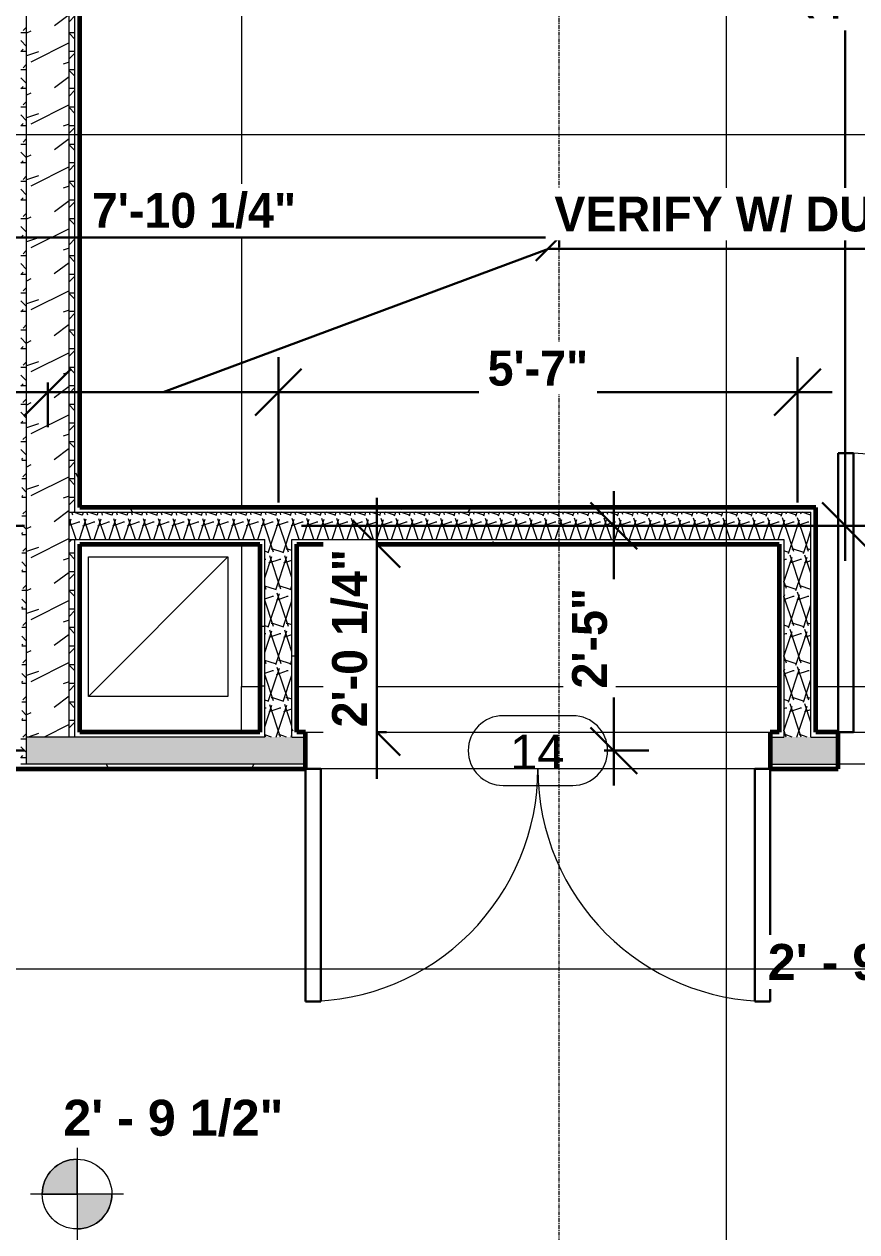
# Model space of a CAD drawing. Header units: inches. Extents: x -3276 to -1807, y 8217 to 9015.
# Drawn here: x -2502.4 to -2394.9, y 8632.2 to 8788.1 of the extents above; entities that cross this region are included whole.
import ezdxf

# ---------------------------------------------------------------- set-up
doc = ezdxf.new("R2010")
doc.units = ezdxf.units.IN
doc.header["$MEASUREMENT"] = 0
doc.linetypes.add('Grid Line 1_2_', pattern=[0.8749999999999999, 0.4999999999999999, -0.125, 0.125, -0.125])
for name, color, linetype, lineweight in [('A-ANNO-DIMS-1', 211, 'Continuous', 30), ('A-DOOR', 31, 'Continuous', 18), ('A-DOOR-1', 31, 'Continuous', 30), ('A-DOOR-2', 31, 'Continuous', 9), ('A-DOOR-IDEN', 31, 'Continuous', 9), ('A-FLOR', 192, 'Continuous', 18), ('A-WALL', 113, 'Continuous', 18), ('A-WALL-PATT-1', 111, 'Continuous', 9), ('G-ANNO-DIMS', 111, 'Continuous', 9), ('G-ANNO-SYMB-1', 111, 'Continuous', 9), ('I-WALL', 2, 'Continuous', 18), ('I-WALL-1', 2, 'Continuous', 60), ('M-HVAC-DUCT-ANNO', 70, 'Continuous', 9), ('S-FNDN', 32, 'Continuous', 18), ('S-GRID-1', 1, 'Grid Line 1_2_', 9), ('S-STRS-IDEN', 31, 'Continuous', 9)]:
    doc.layers.add(name, color=color, linetype=linetype, lineweight=lineweight)
doc.styles.add('Arial_2', font='arial.ttf', dxfattribs={"height": 4.499999999999996})
doc.styles.add('Arial_B', font='arialbd.ttf', dxfattribs={"height": 4.642857142857141})
doc.styles.add('Century Gothic', font='ufonts.com_century-gothic.ttf', dxfattribs={"height": 8.999999999999998})
doc.styles.add('Century Gothic_B', font='GOTHICB.TTF', dxfattribs={"height": 4.499999999999996})
doc.dimstyles.new('OD__1_16__Tol__', dxfattribs={"dimscale": 12, "dimtxt": 4.698757213728865, "dimasz": 0.5, "dimexe": 0.375, "dimexo": 0.2500000000000001, "dimgap": 0.06250000000000001, "dimtad": 1, "dimdec": 4, "dimrnd": 0.0625, "dimzin": 3, "dimdsep": 46, "dimlunit": 4, "dimtxsty": 'Century Gothic_B', "dimblk1": 'OBLIQUE', "dimblk2": 'OBLIQUE', "dimsah": 1, "dimcen": 0.09, "dimdle": 0.375, "dimazin": 0, "dimtfac": 1, "dimtdec": 4, "dimtix": 1, "dimtmove": 0, "dimatfit": 3, "dimfxl": 1, "dimtvp": 1, "dimtfill": 1, "dimfrac": 2, "dimtolj": 1, "dimtzin": 0, "dimlwd": 30, "dimlwe": 30, "dimarcsym": 2})
doc.dimstyles.new('OD__1_16__Tol___1', dxfattribs={"dimscale": 12, "dimtxt": 4.698757213728865, "dimasz": 0.5, "dimexe": 0.375, "dimexo": 0.2500000000000001, "dimgap": 0.06250000000000001, "dimtad": 1, "dimdec": 4, "dimrnd": 0.0625, "dimzin": 3, "dimdsep": 46, "dimlunit": 4, "dimtxsty": 'Century Gothic_B', "dimblk1": 'OBLIQUE', "dimblk2": 'OBLIQUE', "dimsah": 1, "dimcen": 0.09, "dimdle": 0.375, "dimazin": 0, "dimtfac": 1, "dimtdec": 4, "dimtix": 1, "dimtmove": 1, "dimatfit": 3, "dimfxl": 1, "dimtvp": 1, "dimtfill": 1, "dimfrac": 2, "dimtolj": 1, "dimtzin": 0, "dimlwd": 30, "dimlwe": 30, "dimarcsym": 2})
doc.dimstyles.new('OD__1_8__Tol__', dxfattribs={"dimscale": 12, "dimtxt": 4.698757213728865, "dimasz": 0.5, "dimexe": 0.375, "dimexo": 0.2500000000000001, "dimgap": 0.06250000000000001, "dimtad": 1, "dimdec": 3, "dimrnd": 0.125, "dimzin": 3, "dimdsep": 46, "dimlunit": 4, "dimtxsty": 'Century Gothic_B', "dimblk1": 'OBLIQUE', "dimblk2": 'OBLIQUE', "dimsah": 1, "dimcen": 0.09, "dimdle": 0.375, "dimazin": 0, "dimtfac": 1, "dimtdec": 4, "dimtix": 1, "dimtmove": 0, "dimatfit": 3, "dimfxl": 1, "dimtvp": 1, "dimtfill": 1, "dimfrac": 2, "dimtolj": 1, "dimtzin": 0, "dimlwd": 30, "dimlwe": 30, "dimarcsym": 2})
doc.dimstyles.new('OD__1__Tol__', dxfattribs={"dimscale": 12, "dimtxt": 4.698757213728865, "dimasz": 0.5, "dimexe": 0.375, "dimexo": 0.2500000000000001, "dimgap": 0.06250000000000001, "dimtad": 1, "dimdec": 0, "dimzin": 3, "dimdsep": 46, "dimlunit": 4, "dimtxsty": 'Century Gothic_B', "dimblk1": 'OBLIQUE', "dimblk2": 'OBLIQUE', "dimsah": 1, "dimcen": 0.09, "dimdle": 0.375, "dimazin": 0, "dimtfac": 1, "dimtdec": 4, "dimtix": 1, "dimtmove": 0, "dimatfit": 3, "dimfxl": 1, "dimtvp": 1, "dimtfill": 1, "dimfrac": 2, "dimtolj": 1, "dimtzin": 0, "dimlwd": 30, "dimlwe": 30, "dimarcsym": 2})
pattern_1 = [(0, (6095.316, 6095.316), (15.36, 3.84), [0.634, -10.886, 0.634, -10.886, -61.44]), (0, (6095.316, 6095.316), (15.36, 3.84), [-23.04, 0.634, -22.406, 0.634, -10.886, -26.88]), (0, (6095.316, 6095.316), (15.36, 3.84), [-57.6, 0.634, -7.046, 0.634, -18.566]), (120, (6101.076, 6097.236), (-11.00553755053224, 11.38215020212898), [0.6339999999999999, -10.886, 0.6339999999999999, -10.886, -61.43999999999999]), (120, (6101.076, 6097.236), (-11.00553755053224, 11.38215020212898), [-23.04, 0.6339999999999999, -22.406, 0.6339999999999999, -10.886, -26.88]), (120, (6101.076, 6097.236), (-11.00553755053224, 11.38215020212898), [-57.59999999999999, 0.6339999999999999, -7.045999999999999, 0.6339999999999999, -18.566]), (240, (6102.996, 6104.916), (-4.354462449467752, -15.22215020212898), [0.634, -10.886, 0.634, -10.886, -61.44]), (240, (6102.996, 6104.916), (-4.354462449467752, -15.22215020212898), [-23.04, 0.634, -22.406, 0.634, -10.886, -26.88]), (240, (6102.996, 6104.916), (-4.354462449467752, -15.22215020212898), [-57.6, 0.634, -7.046, 0.634, -18.566])]
pattern_2 = [(161.57, (6095.556, 6095.556), (-1.920451243170269, 0.0001503521435954891), [0, -13.661, 1.517, 0]), (18.43, (6095.076, 6095.556), (-1.920451243170269, -0.0001503521435952671), [0, -13.661, 1.517, 0]), (108.43, (6095.556, 6095.556), (0.9599690737280706, -4.800736649461796), [4.552999999999999, -10.625]), (71.57, (6095.076, 6095.556), (0.9599690737280713, 4.800736649461796), [4.553, -10.625])]
pattern_3 = [(0, (6095.316, 6095.316), (0, 2.399), []), (315, (6095.316, 6095.316), (2.398506201784769, 0), [3.393, -3.393]), (45, (6095.316, 6095.316), (2.398506201784769, 0), [3.393, -3.393])]

# ---------------------------------------------------------------- blocks, each defined once
blk = doc.blocks.new('Door-Double-Flush_Panel - 5x7-2403647-FLOOR PLAN - 1ST FLOOR')
at = {"layer": 'A-DOOR-1'}
for p, q in [((-28.00000000000008, -2.375000000000099), (-30.00000000000008, -2.375000000000099)), ((-30.00000000000008, -2.375000000000099), (-30.00000000000004, -32.37500000000009)), ((-28.00000000000004, -32.37500000000009), (-28.00000000000008, -2.375000000000099)), ((27.99999999999989, -2.375000000000099), (29.99999999999989, -2.375000000000099)), ((27.99999999999985, -32.37500000000009), (27.99999999999989, -2.375000000000099)), ((29.99999999999989, -2.375000000000099), (29.99999999999985, -32.37500000000009)), ((-30.00000000000004, -32.37500000000009), (-28.00000000000004, -32.37500000000009)), ((29.99999999999985, -32.37500000000009), (27.99999999999985, -32.37500000000009))]:
    blk.add_line(p, q, dxfattribs=at)
at = {"layer": 'A-DOOR-2'}
for centre, radius, start, end in [((-30.00000000000009, -2.375000000000097), 29.99999999999997, 270.0000000000001, 4.579998741307465e-13), ((29.99999999999989, -2.375000000000097), 30.00000000000002, 179.9999999999995, 269.9999999999992)]:
    blk.add_arc(centre, radius, start, end, dxfattribs=at)
blk = doc.blocks.new('Single-Flush - GARAGE-2403648-FLOOR PLAN - 1ST FLOOR')
at = {"layer": 'A-DOOR-1'}
for p, q in [((16, -2.374999999999781), (16, -38.38609708243906)), ((18.00000000000094, -2.374999999999781), (16, -2.374999999999781)), ((18.00000000000094, -2.374999999999781), (18.00000000000094, -38.38609708243906)), ((18.00000000000094, -38.38609708243906), (16, -38.38609708243906))]:
    blk.add_line(p, q, dxfattribs=at)
at = {"layer": 'A-DOOR-2'}
blk.add_arc((18.00000000000094, -2.374999999999582), 36.06659275674493, 179.9999999999998, 266.8211477580812, dxfattribs=at)
blk = doc.blocks.new('_Oblique')
at = {"color": 0, "linetype": 'ByBlock', "lineweight": -2}
blk.add_line((-0.5, -0.5), (0.5, 0.5), dxfattribs=at)
blk = doc.blocks.new('DIMBLOCK16-FLOOR PLAN - 1ST FLOOR')
at = {"layer": 'A-ANNO-DIMS-1', "color": 0, "lineweight": 30, "transparency": 16777216}
for p, q in [((-2527.617933847768, 8759.272552473161), (-2527.617933847768, 8765.015193160281)), ((-2433.336683847667, 8759.272552473161), (-2433.336683847667, 8765.015193160281)), ((-2428.836683847667, 8760.515193160281), (-2532.117933847768, 8760.515193160281))]:
    blk.add_line(p, q, dxfattribs=at)
at = {"layer": 'Defpoints', "color": 0, "transparency": 16777216}
for p in [(-2527.617933847768, 8760.515193160281), (-2527.617933847768, 8756.272552473161), (-2433.336683847667, 8756.272552473161)]:
    blk.add_point(p, dxfattribs=at)
at = {"layer": 'A-ANNO-DIMS-1', "color": 0, "lineweight": 30, "transparency": 16777216, "xscale": 5.999999999999999, "yscale": 5.999999999999999, "zscale": 5.999999999999999, "rotation": 180}
blk.add_blockref('_Oblique', (-2527.617933847768, 8760.515193160281), dxfattribs=at)
at = {"layer": 'A-ANNO-DIMS-1', "color": 0, "lineweight": 30, "transparency": 16777216, "xscale": 5.999999999999999, "yscale": 5.999999999999999, "zscale": 5.999999999999999}
blk.add_blockref('_Oblique', (-2433.336683847667, 8760.515193160281), dxfattribs=at)
at = {"layer": 'A-ANNO-DIMS-1', "color": 0, "transparency": 16777216, "insert": (-2480.477308847718, 8763.980182983207), "char_height": 4.499999999999996, "attachment_point": 5, "style": 'Century Gothic_B', "bg_fill": 3, "box_fill_scale": 1.25, "bg_fill_color": 256, "bg_fill_true_color": 13158600, "bg_fill_transparency": 0}
blk.add_mtext('\\A1;7\'-10 1/4"', dxfattribs=at)
blk = doc.blocks.new('Spot Elevations - Spot Elevation - Target Filled-1560264-FLOOR PLAN - 1ST FLOOR')
at = {"layer": 'G-ANNO-DIMS'}
h = blk.add_hatch(color=256, dxfattribs=at)
edge = h.paths.add_edge_path(flags=0)
edge.add_line((1.249000902703301e-16, 0), (-0.09374999999999985, 0))
edge.add_arc((5.724587470723462e-16, -3.434752482434078e-16), 0.09375000000000037, 90.00000000000063, 180.0000000000002, ccw=False)
edge.add_line((1.249000902703301e-16, 0.09375000000000007), (1.249000902703301e-16, 0))
h = blk.add_hatch(color=256, dxfattribs=at)
edge = h.paths.add_edge_path(flags=0)
edge.add_line((1.249000902703301e-16, 0), (0.09375000000000029, 0))
edge.add_arc((2.289834988289385e-16, 6.245004513516504e-17), 0.09374999999999996, 269.99999999999955, 359.99999999999966, ccw=False)
edge.add_line((1.249000902703301e-16, -0.09375), (1.249000902703301e-16, 0))
for p, q in [((-2.706168622523819e-16, 0.1243846875261664), (-2.706168622523819e-16, -0.125)), ((1.249000902703301e-16, 0), (1.249000902703301e-16, 0.09375000000000007)), ((0.1250000000000001, 7.067913962433002e-16), (-0.1249999999999998, 7.067913962433002e-16)), ((-0.09374999999999985, 0), (1.249000902703301e-16, 0)), ((1.249000902703301e-16, 0), (1.249000902703301e-16, -0.09375)), ((0.09375000000000029, 0), (1.249000902703301e-16, 0))]:
    blk.add_line(p, q, dxfattribs=at)
blk.add_circle((1.249000902703301e-16, 0), 0.09375000000000007, dxfattribs=at)
for centre, radius, start, end in [((5.724587470723462e-16, -3.434752482434078e-16), 0.09375000000000037, 90.00000000000026, 179.9999999999999), ((2.289834988289385e-16, 6.245004513516504e-17), 0.09374999999999996, 269.9999999999992, 359.9999999999993)]:
    blk.add_arc(centre, radius, start, end, dxfattribs=at)
blk = doc.blocks.new('DIMBLOCK27-FLOOR PLAN - 1ST FLOOR')
at = {"layer": 'A-ANNO-DIMS-1', "color": 0, "lineweight": 30, "transparency": 16777216}
for p, q in [((-2396.415144190252, 8718.819381505367), (-2396.415144190252, 8874.319381505391)), ((-2397.65778487737, 8869.819381505391), (-2391.915144190252, 8869.819381505391)), ((-2466.586683847666, 8723.319381505367), (-2391.915144190252, 8723.319381505367))]:
    blk.add_line(p, q, dxfattribs=at)
at = {"layer": 'Defpoints', "color": 0, "transparency": 16777216}
for p in [(-2400.65778487737, 8869.819381505391), (-2396.415144190252, 8869.819381505391), (-2469.586683847666, 8723.319381505367)]:
    blk.add_point(p, dxfattribs=at)
at = {"layer": 'A-ANNO-DIMS-1', "color": 0, "lineweight": 30, "transparency": 16777216, "xscale": 5.999999999999999, "yscale": 5.999999999999999, "zscale": 5.999999999999999}
for p, rotation in [((-2396.415144190252, 8869.819381505391), 90), ((-2396.415144190252, 8723.319381505367), 270)]:
    blk.add_blockref('_Oblique', p, dxfattribs=dict(at, rotation=rotation))
at = {"layer": 'A-ANNO-DIMS-1', "color": 0, "transparency": 16777216, "insert": (-2399.528332514993, 8796.569381505378), "char_height": 4.499999999999996, "attachment_point": 5, "rotation": 90, "style": 'Century Gothic_B', "bg_fill": 3, "box_fill_scale": 1.25, "bg_fill_color": 256, "bg_fill_true_color": 13158600, "bg_fill_transparency": 0}
blk.add_mtext('\\A1;12\'-3"', dxfattribs=at)
blk = doc.blocks.new('DIMBLOCK28-FLOOR PLAN - 1ST FLOOR')
at = {"layer": 'A-ANNO-DIMS-1', "color": 0, "lineweight": 30, "transparency": 16777216}
for p, q in [((-2484.461683847665, 8740.578455177634), (-2434.716291068314, 8759.065935354638)), ((-2434.716291068314, 8759.065935354638), (-2385.597663931799, 8759.065935354638)), ((-2469.586683847665, 8726.319381505364), (-2469.586683847665, 8745.078455177634)), ((-2499.336683847665, 8741.821095864752), (-2499.336683847665, 8736.078455177634)), ((-2503.836683847665, 8740.578455177634), (-2465.086683847665, 8740.578455177634))]:
    blk.add_line(p, q, dxfattribs=at)
at = {"layer": 'Defpoints', "color": 0, "transparency": 16777216}
for p in [(-2499.336683847665, 8744.821095864752), (-2469.586683847665, 8740.578455177634), (-2469.586683847665, 8723.319381505364)]:
    blk.add_point(p, dxfattribs=at)
at = {"layer": 'A-ANNO-DIMS-1', "color": 0, "lineweight": 30, "transparency": 16777216, "xscale": 5.999999999999999, "yscale": 5.999999999999999, "zscale": 5.999999999999999, "rotation": 180}
blk.add_blockref('_Oblique', (-2499.336683847665, 8740.578455177634), dxfattribs=at)
at = {"layer": 'A-ANNO-DIMS-1', "color": 0, "lineweight": 30, "transparency": 16777216, "xscale": 5.999999999999999, "yscale": 5.999999999999999, "zscale": 5.999999999999999}
blk.add_blockref('_Oblique', (-2469.586683847665, 8740.578455177634), dxfattribs=at)
at = {"layer": 'A-ANNO-DIMS-1', "color": 0, "transparency": 16777216, "insert": (-2433.966291068314, 8765.815935354638), "char_height": 4.499999999999996, "attachment_point": 1, "line_spacing_factor": 0.9845015114479527, "style": 'Century Gothic_B', "bg_fill": 3, "box_fill_scale": 1.25, "bg_fill_color": 256, "bg_fill_true_color": 13158600, "bg_fill_transparency": 0}
blk.add_mtext('\\A1;VERIFY W/ DUCT', dxfattribs=at)
blk = doc.blocks.new('DIMBLOCK29-FLOOR PLAN - 1ST FLOOR')
at = {"layer": 'A-ANNO-DIMS-1', "color": 0, "lineweight": 30, "transparency": 16777216}
for p, q in [((-2469.586683847665, 8726.319381505364), (-2469.586683847665, 8745.078455177634)), ((-2402.586683847665, 8726.319381505364), (-2402.586683847665, 8745.078455177634)), ((-2474.086683847665, 8740.578455177634), (-2398.086683847665, 8740.578455177634))]:
    blk.add_line(p, q, dxfattribs=at)
at = {"layer": 'Defpoints', "color": 0, "transparency": 16777216}
for p in [(-2402.586683847665, 8740.578455177634), (-2469.586683847665, 8723.319381505364), (-2402.586683847665, 8723.319381505364)]:
    blk.add_point(p, dxfattribs=at)
at = {"layer": 'A-ANNO-DIMS-1', "color": 0, "lineweight": 30, "transparency": 16777216, "xscale": 5.999999999999999, "yscale": 5.999999999999999, "zscale": 5.999999999999999, "rotation": 180}
blk.add_blockref('_Oblique', (-2469.586683847665, 8740.578455177634), dxfattribs=at)
at = {"layer": 'A-ANNO-DIMS-1', "color": 0, "lineweight": 30, "transparency": 16777216, "xscale": 5.999999999999999, "yscale": 5.999999999999999, "zscale": 5.999999999999999}
blk.add_blockref('_Oblique', (-2402.586683847665, 8740.578455177634), dxfattribs=at)
at = {"layer": 'A-ANNO-DIMS-1', "color": 0, "transparency": 16777216, "insert": (-2436.086683847665, 8743.635049348322), "char_height": 4.499999999999996, "attachment_point": 5, "style": 'Century Gothic_B', "bg_fill": 3, "box_fill_scale": 1.25, "bg_fill_color": 256, "bg_fill_true_color": 13158600, "bg_fill_transparency": 0}
blk.add_mtext('\\A1;5\'-7"', dxfattribs=at)
blk = doc.blocks.new('DIMBLOCK30-FLOOR PLAN - 1ST FLOOR')
at = {"layer": 'A-ANNO-DIMS-1', "color": 0, "lineweight": 30, "transparency": 16777216}
for p, q in [((-2426.279879191806, 8689.819381505367), (-2426.279879191806, 8727.819381505367)), ((-2427.522519878924, 8723.319381505367), (-2421.779879191806, 8723.319381505367)), ((-2427.522519878924, 8694.319381505367), (-2421.779879191806, 8694.319381505367))]:
    blk.add_line(p, q, dxfattribs=at)
at = {"layer": 'Defpoints', "color": 0, "transparency": 16777216}
for p in [(-2430.522519878924, 8723.319381505367), (-2426.279879191806, 8723.319381505367), (-2430.522519878924, 8694.319381505367)]:
    blk.add_point(p, dxfattribs=at)
at = {"layer": 'A-ANNO-DIMS-1', "color": 0, "lineweight": 30, "transparency": 16777216, "xscale": 5.999999999999999, "yscale": 5.999999999999999, "zscale": 5.999999999999999}
for p, rotation in [((-2426.279879191806, 8723.319381505367), 90), ((-2426.279879191806, 8694.319381505367), 270)]:
    blk.add_blockref('_Oblique', p, dxfattribs=dict(at, rotation=rotation))
at = {"layer": 'A-ANNO-DIMS-1', "color": 0, "transparency": 16777216, "insert": (-2429.393067516547, 8708.819381505366), "char_height": 4.499999999999996, "attachment_point": 5, "rotation": 90, "style": 'Century Gothic_B', "bg_fill": 3, "box_fill_scale": 1.25, "bg_fill_color": 256, "bg_fill_true_color": 13158600, "bg_fill_transparency": 0}
blk.add_mtext('\\A1;2\'-5"', dxfattribs=at)
blk = doc.blocks.new('DIMBLOCK31-FLOOR PLAN - 1ST FLOOR')
at = {"layer": 'A-ANNO-DIMS-1', "color": 0, "lineweight": 30, "transparency": 16777216}
for p, q in [((-2456.869352875874, 8720.94438150537), (-2456.869352875874, 8726.94438150537)), ((-2455.626712188754, 8720.94438150537), (-2461.369352875874, 8720.94438150537)), ((-2456.869352875874, 8720.94438150537), (-2456.869352875874, 8696.694381505367)), ((-2455.626712188754, 8696.694381505367), (-2461.369352875874, 8696.694381505367)), ((-2456.869352875874, 8696.694381505367), (-2456.869352875874, 8690.694381505367))]:
    blk.add_line(p, q, dxfattribs=at)
at = {"layer": 'Defpoints', "color": 0, "transparency": 16777216}
for p in [(-2452.626712188754, 8720.94438150537), (-2452.626712188754, 8696.694381505367)]:
    blk.add_point(p, dxfattribs=at)
at = {"layer": 'A-ANNO-DIMS-1', "color": 0, "lineweight": 30, "transparency": 16777216, "xscale": 5.999999999999999, "yscale": 5.999999999999999, "zscale": 5.999999999999999}
for p, rotation in [((-2456.869352875874, 8720.94438150537), 270), ((-2456.869352875874, 8696.694381505367), 90)]:
    blk.add_blockref('_Oblique', p, dxfattribs=dict(at, rotation=rotation))
at = {"layer": 'A-ANNO-DIMS-1', "color": 0, "transparency": 16777216, "insert": (-2460.334342698797, 8708.819381505367), "char_height": 4.499999999999996, "attachment_point": 5, "rotation": 90, "style": 'Century Gothic_B', "bg_fill": 3, "box_fill_scale": 1.25, "bg_fill_color": 256, "bg_fill_true_color": 13158600, "bg_fill_transparency": 0}
blk.add_mtext('\\A1;2\'-0 1/4"', dxfattribs=at)
at = {"layer": 'Defpoints', "color": 0, "transparency": 16777216}
blk.add_point((-2456.869352875874, 8696.694381505367), dxfattribs=at)
blk = doc.blocks.new('DIMBLOCK32-FLOOR PLAN - 1ST FLOOR')
at = {"layer": 'A-ANNO-DIMS-1', "color": 0, "lineweight": 30, "transparency": 16777216}
for p, q in [((-2546.520408749263, 8759.494069451674), (-2595.639035885778, 8759.494069451674)), ((-2513.26087899888, 8708.81938150537), (-2546.520408749263, 8759.494069451674)), ((-2513.26087899888, 8689.81938150537), (-2513.26087899888, 8727.819381505367)), ((-2502.336683847666, 8723.319381505367), (-2517.76087899888, 8723.319381505367)), ((-2502.336683847666, 8694.31938150537), (-2517.76087899888, 8694.31938150537))]:
    blk.add_line(p, q, dxfattribs=at)
at = {"layer": 'Defpoints', "color": 0, "transparency": 16777216}
for p in [(-2513.26087899888, 8723.319381505367), (-2499.336683847666, 8723.319381505367), (-2499.336683847666, 8694.31938150537)]:
    blk.add_point(p, dxfattribs=at)
at = {"layer": 'A-ANNO-DIMS-1', "color": 0, "lineweight": 30, "transparency": 16777216, "xscale": 5.999999999999999, "yscale": 5.999999999999999, "zscale": 5.999999999999999}
for p, rotation in [((-2513.26087899888, 8723.319381505367), 90), ((-2513.26087899888, 8694.31938150537), 270)]:
    blk.add_blockref('_Oblique', p, dxfattribs=dict(at, rotation=rotation))
at = {"layer": 'A-ANNO-DIMS-1', "color": 0, "transparency": 16777216, "insert": (-2550.270408749261, 8715.625442315157), "char_height": 4.499999999999996, "attachment_point": 1, "rotation": 89.99999999999991, "line_spacing_factor": 0.9845015114479527, "style": 'Century Gothic_B', "bg_fill": 3, "box_fill_scale": 1.25, "bg_fill_color": 256, "bg_fill_true_color": 13158600, "bg_fill_transparency": 0}
blk.add_mtext('\\A1;VERIFY W/ DUCT', dxfattribs=at)
blk = doc.blocks.new('Door Tag - Type Mark-1713542-FLOOR PLAN - 1ST FLOOR')
at = {"layer": 'A-DOOR-IDEN'}
for p, q in [((0.09375000000000057, 0.09374999999999999), (-0.09375000000000706, 0.09374999999999999)), ((-0.09375000000000648, -0.09375000000000057), (0.0937499999999994, -0.09375000000000057))]:
    blk.add_line(p, q, dxfattribs=at)
for centre, radius, start, end in [((-0.09375000000000648, -1.228184220991579e-15), 0.09374999999999929, 89.99999999999994, 269.9999999999992), ((0.09375, 0), 0.09375000000000015, 269.9999999999992, 89.9999999999992)]:
    blk.add_arc(centre, radius, start, end, dxfattribs=at)

msp = doc.modelspace()

# ---------------------------------------------------------------- hatches: boundary and pattern name
at = {"layer": 'A-WALL-PATT-1'}
h = msp.add_hatch(dxfattribs=at)
h.set_pattern_fill('FP_13', color=256, style=0, pattern_type=2)
h.set_pattern_definition(pattern_3)
h.paths.add_polyline_path([(-2502.836683847675, 8692.569381505367), (-2502.086683847675, 8692.569381505367), (-2502.086683847675, 8870.569381505391), (-2502.836683847674, 8870.569381505391), (-2502.836683847674, 8732.819383908321), (-2502.711683847673, 8732.819383908321), (-2502.711683847673, 8697.069383908318), (-2502.836683847675, 8697.069383908318), (-2502.836683847675, 8696.694381505367)], flags=0)
h = msp.add_hatch(dxfattribs=at)
h.set_pattern_fill('FP_11', color=256, style=0, pattern_type=2)
h.set_pattern_definition([(216.87, (6098.515, 6103.313), (23.98977142872239, 15.99364285576162), [3.998, -35.986]), (206.565, (6103.313, 6100.914000000001), (-7.997080657381741, -7.996619158077422), [8.941, -8.941]), (198.435, (6103.313, 6096.915), (-15.99384457876375, -7.997098260641131), [5.057999999999999, -20.23])])
h.paths.add_polyline_path([(-2496.586683847675, 8696.069381505367), (-2496.586683847675, 8870.569381505391), (-2502.086683847675, 8870.569381505391), (-2502.086683847675, 8696.069381505367)], flags=0)
h = msp.add_hatch(dxfattribs=at)
h.set_pattern_fill('FP_13', color=256, style=0, pattern_type=2)
h.set_pattern_definition(pattern_3)
h.paths.add_polyline_path([(-2495.836683847675, 8696.069381505366), (-2495.836683847675, 8721.569381505367), (-2496.586683847675, 8721.569381505367), (-2496.586683847675, 8696.069381505367)], flags=0)
h.paths.add_polyline_path([(-2495.836683847675, 8725.069381505366), (-2495.836683847674, 8840.444381505378), (-2496.586683847675, 8840.444381505378), (-2496.586683847675, 8725.069381505367)], flags=0)
h.paths.add_polyline_path([(-2495.836683847674, 8843.944381505376), (-2495.836683847675, 8870.569381505391), (-2496.586683847675, 8870.569381505391), (-2496.586683847675, 8843.944381505376)], flags=0)
h = msp.add_hatch(dxfattribs=at)
h.set_pattern_fill('FP_3', color=256, style=0, pattern_type=2)
h.set_pattern_definition(pattern_1)
h.paths.add_polyline_path([(-2495.211683847675, 8696.694381505366), (-2495.211683847675, 8721.569381505367), (-2495.836683847675, 8721.569381505367), (-2495.836683847675, 8696.694381505366)], flags=0)
h.paths.add_polyline_path([(-2495.836683847675, 8725.069381505366), (-2495.211683847675, 8725.069381505366), (-2495.211683847675, 8840.444381505378), (-2495.836683847674, 8840.444381505378), (-2495.836683847674, 8745.218628588686)], flags=0)
h.paths.add_polyline_path([(-2495.836683847674, 8843.944381505376), (-2495.211683847675, 8843.944381505376), (-2495.211683847675, 8869.819381505391), (-2495.836683847674, 8869.819381505391), (-2495.836683847674, 8856.297689261986)], flags=0)
h = msp.add_hatch(dxfattribs=at)
h.set_pattern_fill('FP_4', color=256, style=0, pattern_type=2)
h.set_pattern_definition(pattern_2)
h.paths.add_polyline_path([(-2471.961683847676, 8721.569381505367), (-2471.336683847676, 8721.569381505367), (-2471.336683847676, 8725.069381505366), (-2496.586683847675, 8725.069381505366), (-2496.586683847675, 8721.569381505367), (-2492.378385406931, 8721.569381505367)], flags=0)
h = msp.add_hatch(dxfattribs=at)
h.set_pattern_fill('FP_3', color=256, style=0, pattern_type=2)
h.set_pattern_definition(pattern_1)
h.paths.add_polyline_path([(-2467.836683847675, 8725.069381505366), (-2467.836683847675, 8725.694381505367), (-2495.211683847675, 8725.694381505367), (-2495.211683847675, 8725.069381505367), (-2471.336683847676, 8725.069381505366)], flags=0)
h = msp.add_hatch(dxfattribs=at)
h.set_pattern_fill('FP_4', color=256, style=0, pattern_type=2)
h.set_pattern_definition(pattern_2)
h.paths.add_polyline_path([(-2467.836683847675, 8696.069381505366), (-2467.836683847675, 8725.069381505366), (-2471.336683847675, 8725.069381505366), (-2471.336683847676, 8696.069381505366)], flags=0)
h = msp.add_hatch(dxfattribs=at)
h.set_pattern_fill('FP_3', color=256, style=0, pattern_type=2)
h.set_pattern_definition(pattern_1)
h.paths.add_polyline_path([(-2467.211683847675, 8696.694381505366), (-2467.211683847675, 8721.569381505367), (-2467.836683847675, 8721.569381505367), (-2467.836683847675, 8696.694381505366)], flags=0)
h.paths.add_polyline_path([(-2467.211683847675, 8725.069381505366), (-2467.211683847675, 8725.694381505367), (-2467.836683847675, 8725.694381505366), (-2467.836683847675, 8725.069381505367)], flags=0)
h = msp.add_hatch(dxfattribs=at)
h.set_pattern_fill('FP_4', color=256, style=0, pattern_type=2)
h.set_pattern_definition(pattern_2)
h.paths.add_polyline_path([(-2400.836683847675, 8721.569381505367), (-2400.836683847675, 8725.069381505366), (-2467.836683847675, 8725.069381505366), (-2467.836683847675, 8721.569381505367), (-2404.336683847675, 8721.569381505367)], flags=0)
h = msp.add_hatch(dxfattribs=at)
h.set_pattern_fill('FP_3', color=256, style=0, pattern_type=2)
h.set_pattern_definition(pattern_1)
h.paths.add_polyline_path([(-2400.211683847675, 8725.069381505366), (-2400.211683847675, 8725.694381505366), (-2467.211683847675, 8725.694381505367), (-2467.211683847675, 8725.069381505366), (-2400.836683847675, 8725.069381505366)], flags=0)
h = msp.add_hatch(dxfattribs=at)
h.set_pattern_fill('FP_3', color=256, style=0, pattern_type=2)
h.set_pattern_definition(pattern_1)
h.paths.add_polyline_path([(-2471.336683847675, 8696.694381505364), (-2471.336683847675, 8721.569381505367), (-2471.961683847675, 8721.569381505367), (-2471.961683847676, 8696.694381505366)], flags=0)
h = msp.add_hatch(dxfattribs=at)
h.set_pattern_fill('FP_3', color=256, style=0, pattern_type=2)
h.set_pattern_definition(pattern_1)
h.paths.add_polyline_path([(-2404.336683847675, 8720.944381505366), (-2404.336683847675, 8721.569381505367), (-2467.211683847675, 8721.569381505367), (-2467.211683847675, 8720.944381505367), (-2404.961683847675, 8720.944381505366)], flags=0)
h = msp.add_hatch(dxfattribs=at)
h.set_pattern_fill('FP_4', color=256, style=0, pattern_type=2)
h.set_pattern_definition(pattern_2)
h.paths.add_polyline_path([(-2400.836683847675, 8696.069381505364), (-2400.836683847675, 8721.569381505367), (-2404.336683847675, 8721.569381505367), (-2404.336683847675, 8696.069381505366)], flags=0)
h = msp.add_hatch(dxfattribs=at)
h.set_pattern_fill('FP_4', color=256, style=0, pattern_type=2)
h.set_pattern_definition(pattern_2)
h.paths.add_polyline_path([(-2331.586683847743, 8692.569381505364), (-2331.586683847743, 8696.069381505364), (-2361.336683847673, 8696.069381505364), (-2361.336683847673, 8692.569381505366), (-2332.336683847743, 8692.569381505364)], flags=0)
h.paths.add_polyline_path([(-2406.086683847676, 8692.569381505366), (-2397.336683847674, 8692.569381505366), (-2397.336683847674, 8696.069381505366), (-2406.086683847676, 8696.069381505367)], flags=0)
h.paths.add_polyline_path([(-2466.086683847675, 8692.569381505366), (-2466.086683847675, 8696.069381505366), (-2502.086683847675, 8696.069381505366), (-2502.086683847674, 8692.569381505367), (-2492.378385406931, 8692.569381505367)], flags=0)
h = msp.add_hatch(dxfattribs=at)
h.set_pattern_fill('FP_3', color=256, style=0, pattern_type=2)
h.set_pattern_definition(pattern_1)
h.paths.add_polyline_path([(-2324.836683847743, 8696.069381505364), (-2324.836683847743, 8696.694381505364), (-2361.336683847673, 8696.694381505364), (-2361.336683847673, 8696.069381505364), (-2325.586683847743, 8696.069381505364)], flags=0)
h.paths.add_polyline_path([(-2397.336683847674, 8696.069381505366), (-2397.336683847674, 8696.694381505364), (-2400.836683847675, 8696.694381505364), (-2400.836683847675, 8696.069381505366)], flags=0)
h.paths.add_polyline_path([(-2404.336683847675, 8696.069381505367), (-2404.336683847675, 8696.694381505364), (-2406.086683847676, 8696.694381505364), (-2406.086683847676, 8696.069381505367)], flags=0)
h.paths.add_polyline_path([(-2492.378385406931, 8696.069381505366), (-2471.336683847675, 8696.069381505366), (-2471.336683847676, 8696.694381505366), (-2495.836683847675, 8696.694381505366), (-2495.836683847675, 8696.069381505366)], flags=0)
h.paths.add_polyline_path([(-2467.836683847675, 8696.069381505366), (-2466.086683847675, 8696.069381505366), (-2466.086683847675, 8696.694381505366), (-2467.836683847675, 8696.694381505364)], flags=0)
h = msp.add_hatch(dxfattribs=at)
h.set_pattern_fill('FP_3', color=256, style=0, pattern_type=2)
h.set_pattern_definition(pattern_1)
h.paths.add_polyline_path([(-2332.336683847743, 8691.944381505362), (-2332.336683847743, 8692.569381505366), (-2361.336683847673, 8692.569381505366), (-2361.336683847673, 8691.944381505362), (-2347.078206311341, 8691.944381505362)], flags=0)
h.paths.add_polyline_path([(-2397.336683847674, 8691.944381505366), (-2397.336683847674, 8692.569381505366), (-2406.086683847676, 8692.569381505366), (-2406.086683847676, 8691.944381505366)], flags=0)
h.paths.add_polyline_path([(-2466.086683847675, 8691.944381505367), (-2466.086683847675, 8692.569381505366), (-2502.836683847675, 8692.569381505367), (-2502.836683847675, 8691.944381505367), (-2492.378385406931, 8691.944381505367)], flags=0)

# ---------------------------------------------------------------- linework, layer by layer
at = {"layer": 'A-FLOR'}
for p, q in [((-2474.336683847664, 8696.694381505364), (-2474.336683847664, 8702.569381505358)), ((-2361.336683847664, 8692.569381505362), (-2397.336683847664, 8692.569381505362))]:
    msp.add_line(p, q, dxfattribs=at)
at = {"layer": 'A-WALL'}
for p, q in [((-2502.086683847665, 8692.569381505366), (-2502.086683847665, 8870.569381505387)), ((-2496.586683847665, 8696.069381505366), (-2496.586683847665, 8870.569381505387)), ((-2495.836683847665, 8725.069381505366), (-2495.836683847665, 8840.444381505378)), ((-2496.586683847665, 8725.069381505366), (-2400.836683847666, 8725.069381505364)), ((-2400.836683847666, 8696.069381505362), (-2400.836683847666, 8725.069381505364)), ((-2496.586683847665, 8721.569381505366), (-2471.336683847666, 8721.569381505366)), ((-2495.836683847665, 8696.069381505364), (-2495.836683847665, 8721.569381505367)), ((-2471.336683847666, 8696.069381505366), (-2471.336683847666, 8721.569381505366)), ((-2467.836683847666, 8721.569381505366), (-2404.336683847665, 8721.569381505364)), ((-2467.836683847666, 8696.069381505364), (-2467.836683847666, 8721.569381505366)), ((-2404.336683847665, 8721.569381505364), (-2404.336683847665, 8696.069381505362)), ((-2471.336683847666, 8696.069381505364), (-2502.086683847665, 8696.069381505366)), ((-2467.836683847666, 8696.069381505364), (-2466.086683847666, 8696.069381505364)), ((-2406.086683847666, 8696.069381505364), (-2404.336683847665, 8696.069381505364)), ((-2400.836683847666, 8696.069381505362), (-2397.336683847664, 8696.069381505362)), ((-2466.086683847666, 8692.569381505364), (-2502.836683847665, 8692.569381505366)), ((-2406.086683847666, 8692.569381505364), (-2397.336683847664, 8692.569381505364))]:
    msp.add_line(p, q, dxfattribs=at)
at = {"layer": 'G-ANNO-SYMB-1'}
for p, q in [((-2411.798738118717, 8986.272164600046), (-2411.798738118719, 8246.43536045624)), ((-3247.23179424051, 8773.845860559639), (-1845.766112690815, 8773.845860559637))]:
    msp.add_line(p, q, dxfattribs=at)
at = {"layer": 'I-WALL'}
for p, q in [((-2466.086683847666, 8696.694381505364), (-2406.086683847666, 8696.694381505364)), ((-2397.336683847664, 8696.694381505364), (-2361.336683847664, 8696.694381505362)), ((-2408.086683847666, 8691.944381505362), (-2464.086683847666, 8691.944381505364))]:
    msp.add_line(p, q, dxfattribs=at)
at = {"layer": 'I-WALL-1'}
for p, q in [((-2495.211683847665, 8725.694381505366), (-2495.211683847665, 8839.819381505376)), ((-2400.211683847665, 8725.694381505364), (-2495.211683847665, 8725.694381505366)), ((-2400.211683847665, 8696.694381505364), (-2400.211683847665, 8725.694381505364)), ((-2495.211683847665, 8696.694381505364), (-2495.211683847665, 8720.944381505364)), ((-2495.211683847665, 8720.944381505366), (-2471.961683847666, 8720.944381505366)), ((-2471.961683847665, 8720.944381505366), (-2471.961683847666, 8696.694381505364)), ((-2467.211683847666, 8720.944381505366), (-2404.961683847666, 8720.944381505364)), ((-2467.211683847666, 8696.694381505364), (-2467.211683847666, 8720.944381505366)), ((-2404.961683847666, 8720.944381505364), (-2404.961683847666, 8696.694381505364)), ((-2471.961683847666, 8696.694381505364), (-2495.211683847665, 8696.694381505364)), ((-2466.086683847666, 8696.694381505364), (-2467.211683847666, 8696.694381505364)), ((-2466.086683847666, 8691.944381505364), (-2466.086683847666, 8696.694381505364)), ((-2404.961683847666, 8696.694381505364), (-2406.086683847666, 8696.694381505364)), ((-2406.086683847666, 8696.694381505364), (-2406.086683847666, 8691.944381505362)), ((-2397.336683847664, 8696.694381505364), (-2400.211683847665, 8696.694381505364)), ((-2397.336683847664, 8691.944381505362), (-2397.336683847664, 8696.694381505364)), ((-2503.461683847665, 8691.944381505366), (-2466.086683847666, 8691.944381505364)), ((-2406.086683847666, 8691.944381505362), (-2397.336683847664, 8691.944381505362))]:
    msp.add_line(p, q, dxfattribs=at)
at = {"layer": 'M-HVAC-DUCT-ANNO'}
for p, q in [((-2494.087863635073, 8701.319381505395), (-2476.087863635073, 8719.319381505395)), ((-2494.087863635073, 8719.319381505395), (-2476.087863635073, 8719.319381505395)), ((-2494.087863635073, 8701.319381505395), (-2494.087863635073, 8719.319381505395)), ((-2476.087863635073, 8719.319381505395), (-2476.087863635073, 8701.319381505395)), ((-2476.087863635073, 8701.319381505395), (-2494.087863635073, 8701.319381505395))]:
    msp.add_line(p, q, dxfattribs=at)
at = {"layer": 'S-FNDN'}
for p, q in [((-2474.336683847664, 8839.819381505376), (-2474.336683847664, 8725.694381505366)), ((-2474.336683847664, 8720.944381505366), (-2474.336683847664, 8702.569381505358)), ((-2474.336683847664, 8702.56938150536), (-2471.961683847666, 8702.56938150536)), ((-2467.211683847666, 8702.56938150536), (-2466.336683847665, 8702.56938150536)), ((-2466.336683847519, 8702.569381505393), (-2404.961683847666, 8702.569381505391)), ((-2400.211683847666, 8702.569381505391), (-2324.086683847733, 8702.569381505364))]:
    msp.add_line(p, q, dxfattribs=at)
at = {"layer": 'S-GRID-1'}
msp.add_line((-2433.336683847666, 8289.597217687256), (-2433.336683847667, 8978.717970084557), dxfattribs=at)

# ---------------------------------------------------------------- block references
at = {"layer": 'A-DOOR', "rotation": 180}
msp.add_blockref('Single-Flush - GARAGE-2403648-FLOOR PLAN - 1ST FLOOR', (-2379.336683847664, 8694.319381505362), dxfattribs=at)
at = {"layer": 'A-DOOR'}
msp.add_blockref('Door-Double-Flush_Panel - 5x7-2403647-FLOOR PLAN - 1ST FLOOR', (-2436.086683847666, 8694.319381505364), dxfattribs=at)
at = {"layer": 'G-ANNO-DIMS', "xscale": 47.99999999999997, "yscale": 47.99999999999997, "zscale": 47.99999999999997}
msp.add_blockref('Spot Elevations - Spot Elevation - Target Filled-1560264-FLOOR PLAN - 1ST FLOOR', (-2495.574201926095, 8637.080738097968), dxfattribs=at)

# ---------------------------------------------------------------- texts
at = {"layer": 'S-STRS-IDEN', "insert": (-2522.107545806906, 8662.346457395972), "char_height": 8.999999999999998, "width": 22.37503435108983, "attachment_point": 1, "line_spacing_factor": 0.9845015114479527, "style": 'Century Gothic', "bg_fill": 3, "box_fill_scale": 1.25, "bg_fill_color": 256, "bg_fill_true_color": 13158600, "bg_fill_transparency": 0}
msp.add_mtext('DN', dxfattribs=at)

# ---------------------------------------------------------------- next in the draw order: texts
at = {"layer": 'G-ANNO-DIMS', "char_height": 4.642857142857141, "width": 33.05595408895265, "attachment_point": 1, "line_spacing_factor": 0.9417779076525878, "style": 'Arial_B', "bg_fill": 3, "box_fill_scale": 1.25, "bg_fill_color": 256, "bg_fill_true_color": 13158600, "bg_fill_transparency": 0}
for insert in [(-2406.417750610746, 8669.361718027016), (-2497.347516129827, 8649.253984340765)]:
    msp.add_mtext('2\' - 9 1/2"', dxfattribs=dict(at, insert=insert))

# ---------------------------------------------------------------- next in the draw order: dimensions: what is measured, and where the dimension line sits
at = {"layer": 'A-ANNO-DIMS-1'}
dim = msp.add_linear_dim(base=(-2527.617933847768, 8760.515193160281), p1=(-2433.336683847667, 8756.272552473161), p2=(-2527.617933847768, 8756.272552473161), dimstyle='OD__1_8__Tol__', override={"dimpost": '<>', "dimfxl": 94.28125000010141}, dxfattribs=at)
dim.commit()
dim.dimension.update_dxf_attribs({"geometry": 'DIMBLOCK16-FLOOR PLAN - 1ST FLOOR', "text_midpoint": (-2480.477308847718, 8763.980182983207)})

# ---------------------------------------------------------------- next in the draw order: linework, layer by layer
at = {"layer": 'G-ANNO-SYMB-1'}
msp.add_line((-3247.23179424051, 8666.16698472336), (-1845.766112690815, 8666.166984723357), dxfattribs=at)

# ---------------------------------------------------------------- next in the draw order: dimensions: what is measured, and where the dimension line sits
at = {"layer": 'A-ANNO-DIMS-1'}
dim = msp.add_linear_dim(base=(-2396.415144190252, 8869.819381505391), p1=(-2469.586683847665, 8723.319381505364), p2=(-2400.657784877369, 8869.819381505387), angle=89.99999999999991, dimstyle='OD__1__Tol__', override={"dimpost": '<>', "dimfxl": 161.9056611526115}, dxfattribs=at)
dim.commit()
dim.dimension.update_dxf_attribs({"geometry": 'DIMBLOCK27-FLOOR PLAN - 1ST FLOOR', "text_midpoint": (-2399.528332514993, 8796.569381505378)})

# ---------------------------------------------------------------- next in the draw order: dimensions: what is measured, and where the dimension line sits
dim = msp.add_linear_dim(base=(-2469.586683847665, 8740.578455177634), p1=(-2499.336683847665, 8744.821095864752), p2=(-2469.586683847665, 8723.319381505364), text='VERIFY W/ DUCT', dimstyle='OD__1_16__Tol___1', override={"dimpost": '<>', "dimfxl": 36.7067598732534}, dxfattribs=at)
dim.commit()
dim.dimension.update_dxf_attribs({"geometry": 'DIMBLOCK28-FLOOR PLAN - 1ST FLOOR', "text_midpoint": (-2433.966291068314, 8759.065935354638), "dimtype": 160, "text_rotation": 359.9999999999999})

# ---------------------------------------------------------------- next in the draw order: dimensions: what is measured, and where the dimension line sits
dim = msp.add_linear_dim(base=(-2513.26087899888, 8723.319381505367), p1=(-2499.336683847665, 8694.319381505366), p2=(-2499.336683847665, 8723.319381505364), angle=89.99999999999991, text='VERIFY W/ DUCT', dimstyle='OD__1_16__Tol___1', override={"dimpost": '<>', "dimfxl": 28.99999999999818}, dxfattribs=at)
dim.commit()
dim.dimension.update_dxf_attribs({"geometry": 'DIMBLOCK32-FLOOR PLAN - 1ST FLOOR', "text_midpoint": (-2547.270408749261, 8759.494069451672), "dimtype": 160, "text_rotation": 89.99999999999991})
dim = msp.add_linear_dim(base=(-2402.586683847665, 8740.578455177634), p1=(-2469.586683847665, 8723.319381505364), p2=(-2402.586683847665, 8723.319381505364), dimstyle='OD__1_16__Tol__', override={"dimpost": '<>', "dimfxl": 67}, dxfattribs=at)
dim.commit()
dim.dimension.update_dxf_attribs({"geometry": 'DIMBLOCK29-FLOOR PLAN - 1ST FLOOR', "text_midpoint": (-2436.086683847665, 8743.635049348322)})

# ---------------------------------------------------------------- next in the draw order: dimensions: what is measured, and where the dimension line sits
for base, p1, p2, override, picture, middle in [((-2456.869352875874, 8696.694381505367), (-2452.626712188753, 8720.944381505366), (-2452.626712188753, 8696.694381505364), {"dimpost": '<>', "dimfxl": 24.25000000000182}, 'DIMBLOCK31-FLOOR PLAN - 1ST FLOOR', (-2460.334342698797, 8708.819381505367)), ((-2426.279879191806, 8723.319381505367), (-2430.522519878924, 8694.319381505364), (-2430.522519878923, 8723.319381505364), {"dimpost": '<>', "dimfxl": 29}, 'DIMBLOCK30-FLOOR PLAN - 1ST FLOOR', (-2429.393067516547, 8708.819381505366))]:
    dim = msp.add_linear_dim(base=base, p1=p1, p2=p2, angle=89.99999999999991, dimstyle='OD__1_16__Tol__', override=override, dxfattribs=at)
    dim.commit()
    dim.dimension.update_dxf_attribs({"geometry": picture, "text_midpoint": middle})

# ---------------------------------------------------------------- next in the draw order: block references
at = {"layer": 'A-DOOR-IDEN', "xscale": 47.99999999999997, "yscale": 47.99999999999997, "zscale": 47.99999999999997}
msp.add_blockref('Door Tag - Type Mark-1713542-FLOOR PLAN - 1ST FLOOR', (-2436.086683847665, 8694.319381505358), dxfattribs=at)

# ---------------------------------------------------------------- next in the draw order: texts
at = {"layer": 'A-DOOR-IDEN', "insert": (-2439.669549410196, 8696.3913318673), "char_height": 4.499999999999996, "width": 8.483999999999993, "attachment_point": 1, "style": 'Arial_2'}
msp.add_mtext('14', dxfattribs=at)

doc.saveas('drawing.dxf')
